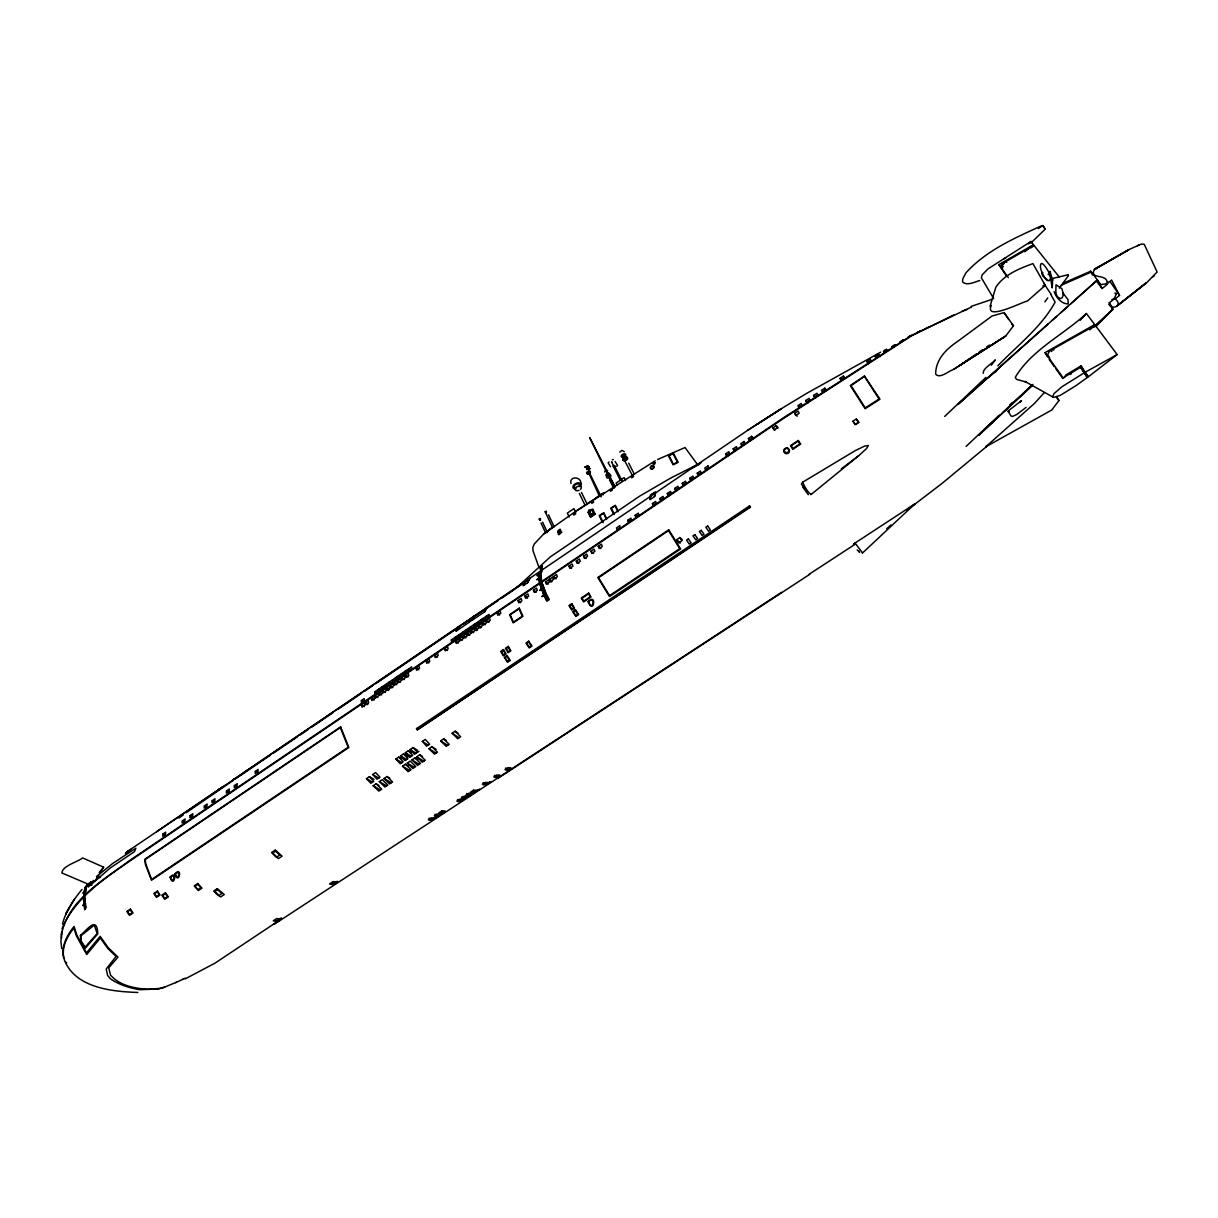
<?xml version="1.0" encoding="UTF-8"?>
<svg xmlns="http://www.w3.org/2000/svg" width="1218" height="1218" viewBox="0 0 1218 1218"><rect width="100%" height="100%" fill="white"/><g stroke="black" fill="none" stroke-linecap="round" stroke-linejoin="round"><path stroke-width="1.5" d="M613.842 465.565C614.192 469.234 615.577 463.419 613.491 466.753L620.19 480.044M559.412 531.505L559.016 532.296L560.189 530.972M1109.08 302.673C1110.496 311.793 1124.077 305.322 1115.14 298.958L1111.958 299.445M255.323 771.39L255.201 773.445L258.003 771.527L258.14 769.471L255.323 771.39L257.637 772.638M61.539 934.008L61.539 938.302M61.676 931.542L60.9 941.514L61.707 948.487M234.419 785.564L234.252 787.635L237.053 785.732L237.221 783.676L234.419 785.564L236.749 786.798M61.494 934.678C67.782 900.011 103.926 879.731 129.961 860.304L783.204 417.972L911.369 335.468L971.431 307.103M226.548 790.908L226.365 792.979L229.167 791.091L229.334 789.005L226.548 790.908L228.893 792.126M212.206 800.637L211.993 802.723L214.779 800.835L214.977 798.749L212.206 800.637L214.566 801.84M204.38 805.935L204.167 808.036L206.938 806.149L207.151 804.063L204.38 805.935L206.756 807.138M190.115 815.603L189.886 817.72L192.642 815.847L192.87 813.746L190.115 815.603L192.505 816.791M182.35 820.871L182.106 822.987L184.862 821.115L185.106 819.014L182.35 820.871L184.74 822.059M612.106 462.033L611.573 461.987M612.959 466.159L614.146 465.55M162.953 834.025L162.679 836.157L165.42 834.3L165.694 832.183L162.953 834.025L165.374 835.183M588.888 467.879L589.131 466.783M589.954 468.458L588.979 470.209M810.838 494.721L858.69 455.715L866.455 448.681L868.404 445.453L864.765 446.016L855.432 450.523L802.738 482.161C803.971 485.662 808.965 494.28 810.67 493.899M552.561 527.592L545.116 511.621L546.44 511.195L546.045 512.961L545.299 511.758M586.558 469.569L587.609 469.219M599.21 495.711L588.842 473.102M604.585 471.96L605.696 470.361L607.645 470.529M613.887 465.504L614.892 465.915L613.552 466.844M623.844 458.851L625.276 460.023M626.646 458.912L626.311 457.922M654.431 496.518L655.025 492.453M591.126 514.194L593.866 513.402L590.73 515.853L589.527 510.57M650.442 499.213L650.914 494.98L653.792 493.168M1026.089 407.375L1016.802 414.485L1012.554 416.404L1010.894 415.932L1008.062 411.045L1021.476 400.692L1019.968 402.244M592.131 510.114L589.451 510.662L589.07 512.321L590.73 515.853M611.725 462.307L613.537 465.931M990.006 306.373L995.822 287.296C1004.058 274.629 1019.283 268.599 1032.925 263.606L1045.272 285.377L1027.368 301.059C1023.607 301.272 984.098 321.887 991.285 305.444M62.483 924.142C65.65 911.049 73.567 899.782 81.941 889.49M61.966 928.908C74.328 898.549 103.941 878.924 129.854 861.004L783.448 418.49L911.597 335.818L953.709 315.051M540.899 573.434L538.752 574.637M541.31 572.445C528.49 582.006 548.831 566.37 539.102 573.769M541.812 571.227L539.604 572.536M542.314 569.994L540.016 571.562M542.421 569.75L541.584 570.283M587.655 469.158L586.695 469.28M527.501 582.661L530.272 577.971M529.632 578.413L527.851 582.554L523.131 585.767L525.856 580.971M523.649 585.279L525.384 581.29M612.273 459.734L613.324 459.551M619.749 452.106L621.926 450.325L624.347 451.741M278.222 921.691L273.426 924.371L275.512 923.457M276.928 922.193L279.029 920.504L215.099 963.088L185.136 978.922M1116.632 293.386L1113.922 299.126L1109.537 302.673L1112.917 309.265L1093.597 327.414M1107.923 282.058L1106.553 284.951L1102.123 288.544L1096.413 281.084M486.85 607.462L484.81 611.68L471.32 620.83L474.411 615.912M484.475 611.771L487.55 606.99M471.838 620.343L473.878 616.262M471.503 617.891L469.341 622.17L455.913 631.289L459.14 626.28M469.021 622.261L472.219 617.404M623.951 459.14L624.819 457.892L626.296 458.044M456.43 630.802L458.577 626.661M1057.498 398.134L1058.99 400.509L1051.728 410.04L985.712 446.839L986.869 445.636M559.884 529.739L559.823 529.586M1064.288 377.626L1065.75 375.037L1081.051 365.872L1088.283 376.804L1117.165 354.56L1095.286 325.343L1049.566 351.028L1047.647 354.514L1049.688 357.925M808.341 494.706L802.738 487.109M74.45 899.082L65.635 914.2L69.198 908.11M1047.754 297.892L1044.831 301.866M103.652 867.17L95.446 880.477L88.594 884.329L61.89 872.956C62.255 865.907 77.236 862.146 82.672 857.944L103.652 867.17L99.206 872.438M588.096 469.265L588.994 467.803M802.738 482.161L801.414 484.094L804.915 488.814M89.949 882.715L88.168 887.069L110.442 867.825L134.437 851.686L135.868 848.215L112.589 863.532L96.496 876.549M85.869 886.795L84.803 888.333L87.437 885.227M86.798 885.425L88.046 883.826M86.782 886.202L85.412 887.694M244.224 772.303L748.872 429.512L781.438 408.639L747.654 430.335M233.369 779.611L232.729 780.236L247.452 770.157M1059.386 288.103L1068.43 275.572L1067.897 274.75L1068.43 275.572M221.828 787.452L126.596 852.082M217.641 790.421L219.773 788.929M1013.467 325.785L1005.794 335.97L953.679 369.358C948.639 370.988 939.717 379.24 935.652 374.139C935.652 359.691 945.96 349.338 957.287 341.664L992.015 316.025L1004.104 312.6L1013.467 325.785L1011.671 324.049M991.33 365.217L995.334 359.889C992.107 363.588 982.317 368.81 983.307 373.378M126.992 851.824L125.469 853.498L130.813 849.403L127.342 851.732M1050.19 279.196C1047.267 285.423 1041.131 271.294 1040.537 268.051C1039.411 255.217 1050.464 273.243 1050.784 277.552M1000.039 366.664L995.715 371.657L987.57 377.9M624.088 458.866L626.006 457.968M417.348 729.826L747.273 508.606L749.572 505.881L750.44 507.13L417.348 729.826L416.51 728.653L749.572 505.881M560.737 530.774L560.006 529.343L560.189 530.393M1080.214 320.273L1086.426 313.513L1094.723 324.597L1089.075 329.088M85.427 887.024L88.762 883.294M85.032 887.602L86.737 885.76M862.344 553.155L914.916 503.871L855.051 543.015L862.314 552.591M1116.693 306.205L1146.062 283.337L1157.1 271.979L1144.204 244.255L1141.205 244.072L1128.69 249.69L1094.312 269.559C1089.075 280.277 1108.015 272.786 1107.162 283.627L1111.608 280.033L1119.525 295.411L1115.14 298.958M1095.819 326.622L1112.917 309.265M1028.525 243.904L1030.991 241.453L1033.443 244.727L1024.78 251.776M1044.663 229.684L1030.778 243.128M999.019 415.353L966.072 446.443M1009.661 404.985L1012.325 402.397M985.895 377.397L944.681 416.434M997.862 365.811C1017.548 345.273 1041.268 327.368 1055.123 302.125L1050.982 294.817M87.133 885.181L88.107 884.268L86.463 886.141M999.719 415.368L979.044 434.78L1032.027 385.954M1002.49 412.78L1031.433 385.604M1096.246 324.78L1112.795 309.25L1111.547 307.819M979.12 434.933L1032.91 384.401M914.916 503.871L909.404 508.058M886.704 528.764L890.906 524.928M1048.119 323.988L957.957 404.452L1097.418 279.988L1090.719 271.233L1062.888 283.337M1052.337 320.212L1056.569 316.452M1060.787 312.676L1067.836 306.388M1070.652 303.876L1097.418 279.988L1102.123 288.544M560.356 530.15L560.128 529.388M1152.639 277.019L1154.314 275.618M1044.298 392.622L1034.447 403.478L985.712 446.839M987.098 446.108L941.849 483.576L906.664 510.449M624.179 456.217C626.92 453.157 619.718 455.517 623.159 456.583M1031.067 247.802L1033.96 245.427L1059.112 276.821M858.69 455.715L841.303 468.884M1117.591 305.551L1146.001 282.941L1116.784 306.099M1089.653 329.819L1095.286 325.343M1086.426 313.513C1063.588 334.752 1031.479 349.855 1015.249 377.413L1016.482 379.346L1026.089 382.026L1025.008 381.462L1053.555 397.403L1060.147 395.439L1076.027 385.619L1087.309 377.504L1080.594 367.257L1063.162 377.9L1045.074 352.626L1094.723 324.597M1042.836 225.528L1045.044 228.893L1042.836 225.528L1038.345 228.588M529.251 578.672L515.519 588.72L550.308 556.9L639.587 496.183L670.479 478.187L701.446 462.475M178.909 818.07L183.294 814.857M186.217 812.726L232.775 780.723M1083.639 370.911L1081.051 365.872M855.051 543.015L853.392 544.187L854.716 544.461M1030.991 241.453L988.102 268.828L982.134 274.872L981.358 277.795L993.644 298.486M976.379 353.981L960.104 365.202L1005.794 335.97L953.679 369.358M979.333 351.941L982.287 349.901M539.604 519.812L540.701 519.858L539.163 518.944L540.442 518.457L539.635 519.416M539.285 519.112L540.076 520.284M576.19 510.981L543.837 533.849L534.337 543.898L532.829 547.552L532.982 550.658L538.995 567.466M595.328 498.329L602.575 493.366L603.306 494.858M560.234 530.622L560.661 531.018M235.927 778.591L270.472 755.114M273.624 752.983L297.177 736.981M300.328 734.85L308.169 729.521M311.321 727.39L333.306 712.454M338.025 709.257L361.579 693.255M364.73 691.124L372.571 685.795M375.723 683.648L460.541 626.052M463.677 623.92L498.238 600.459M501.374 598.327L513.95 589.786M156.635 831.742L522.217 583.803M221.448 787.711L223.001 786.737M223.67 786.28L222.315 787.117M232.973 779.885L235.881 777.997M361.365 700.578L364.258 698.614L364.304 700.578L361.396 702.542L361.365 700.578L363.877 702.177M374.809 691.794L377.717 689.83L377.778 691.794L374.87 693.758L374.809 691.794L377.413 693.484M378.57 689.251L381.478 687.272L381.538 689.236L378.615 691.215L378.57 689.251L381.158 690.941M382.315 686.708L385.238 684.729L385.299 686.678L382.391 688.672L382.315 686.708L384.903 688.398M397.388 676.492L400.311 674.498L400.418 676.447L397.479 678.441L397.388 676.492L399.946 678.198M401.164 673.935L404.102 671.94L404.193 673.889L401.255 675.868L401.164 673.935L403.721 675.655M404.939 671.362L407.878 669.382L407.984 671.316L405.046 673.31L404.939 671.362L407.497 673.097M408.73 668.804L411.669 666.809L411.775 668.743L408.837 670.737L408.73 668.804L411.273 670.524M451.345 639.907L454.314 637.897L454.497 639.785L451.513 641.81L451.345 639.907L453.827 641.703M455.182 637.303L458.151 635.294L458.349 637.181L455.365 639.206L455.182 637.303L457.648 639.1M459.019 634.7L462.003 632.69L462.185 634.578L459.201 636.603L459.019 634.7L461.485 636.512M465.839 630.071L466.052 631.975L463.053 633.999L462.855 632.096L465.839 630.071L468.306 631.883M469.691 627.468L469.904 629.356L466.905 631.381L466.707 629.493L469.691 627.468L472.158 629.28M470.559 626.874L473.543 624.849L473.756 626.737L470.772 628.762L470.559 626.874L473.01 628.701M474.411 624.271L477.41 622.231L477.623 624.118L474.624 626.143L474.411 624.271L476.862 626.098M482.13 619.033L485.145 616.993L485.373 618.866L482.358 620.906L482.13 619.033L484.581 620.875M485.997 616.399L489.012 614.374L489.24 616.247L486.241 618.287L485.997 616.399L488.433 618.257M627.803 520.269L630.924 518.152L631.396 519.903L628.275 522.02L627.803 520.269L630.01 522.339M635.187 515.26L638.308 513.143L638.795 514.894L635.659 517.011L635.187 515.26L637.379 517.346M652.452 503.552L655.604 501.42L656.121 503.156L652.97 505.287L652.452 503.552L654.629 505.653M659.882 498.512L663.034 496.381L663.566 498.101L660.415 500.248L659.882 498.512L662.044 500.628M667.327 493.473L670.494 491.326L671.042 493.046L667.875 495.178L667.327 493.473L669.474 495.589M674.802 488.403L677.954 486.256L678.517 487.976L675.351 490.123L674.802 488.403L676.934 490.549M682.278 483.333L685.445 481.186L686.008 482.891L682.841 485.038L682.278 483.333L684.394 485.48M689.769 478.263L692.951 476.101L693.529 477.806L690.347 479.953L689.769 478.263L691.885 480.425M697.275 473.163L700.457 471.001L701.05 472.691L697.868 474.853L697.275 473.163L699.376 475.34M725.639 453.933L728.836 451.771L729.491 453.431L726.278 455.608L725.639 453.933L727.679 456.156M733.206 448.803L736.433 446.625L737.088 448.27L733.86 450.462L733.206 448.803L735.261 451.025M751.658 436.318L752.343 437.962L749.1 440.14L748.415 438.495L751.658 436.318L753.668 438.571M364.349 702.877L364.898 705.192L361.99 707.156L361.426 704.841L364.349 702.877L367.197 704.674M365.187 702.299L368.095 700.335L368.658 702.649L365.75 704.613L365.187 702.299L368.034 704.111M371.246 698.188L374.17 696.224L374.733 698.523L371.81 700.502L371.246 698.295L374.078 700.015M375.007 695.645L377.93 693.666L378.509 695.98L375.586 697.96L375.007 695.645L377.839 697.472M378.768 693.103L381.706 691.108L382.285 693.423L379.346 695.402L378.783 693.209L381.599 694.93M385.467 688.566L386.06 690.865L383.122 692.844L382.543 690.545L385.467 688.566L388.283 690.393M389.258 686.115L389.836 688.307L386.898 690.286L386.319 687.987L389.242 686.008L392.059 687.85M390.095 685.429L393.033 683.435L393.627 685.749L390.689 687.728L390.095 685.536L392.896 687.272M393.871 682.872L396.809 680.877L397.418 683.176L394.465 685.171L393.871 682.872L396.672 684.714M397.662 680.299L400.6 678.304L401.209 680.603L398.256 682.598L397.662 680.405L400.448 682.156M401.453 677.741L404.391 675.746L405 678.045L402.062 680.04L401.453 677.741L404.239 679.598M405.244 675.168L408.182 673.173L408.806 675.472L405.853 677.467L405.244 675.274L408.03 677.041M415.932 667.921L418.885 665.926L419.525 668.21L416.556 670.22L415.947 668.027L418.703 669.809M426.133 661.009L429.101 658.999L429.741 661.283L426.772 663.292L426.133 661.009L428.888 662.912M434.552 655.314L437.521 653.29L438.175 655.573L435.207 657.583L434.552 655.314L437.292 657.233M444.509 648.57L447.493 646.545L448.163 648.829L445.179 650.838L444.524 648.661L447.234 650.503M455.547 641.094L458.531 639.069L459.216 641.338L456.217 643.363L455.547 641.201L458.242 643.043M459.399 638.476L462.383 636.451L463.068 638.719L460.084 640.744L459.399 638.582L462.094 640.44M463.251 635.872L466.25 633.847L466.936 636.101L463.936 638.141L463.251 635.872L465.931 637.836M467.103 633.253L470.102 631.229L470.803 633.482L467.803 635.522L467.103 633.253L469.783 635.233M473.969 628.61L474.685 630.863L471.671 632.903L470.97 630.635L473.969 628.61L476.649 630.589M477.852 625.976L478.552 628.244L475.553 630.285L474.837 628.016L477.852 625.976L480.501 627.97M478.72 625.397L481.719 623.357L482.435 625.61L479.42 627.651L478.72 625.397L481.369 627.392M482.587 622.763L485.601 620.723L486.317 622.977L483.302 625.032L482.587 622.763L485.251 624.773M486.469 620.145L489.484 618.105L490.215 620.358L487.185 622.398L486.484 620.236L489.118 622.139M497.066 612.959L500.08 610.918L500.826 613.172L497.797 615.212L497.066 613.065L499.684 614.983M518.046 600.581L521.091 598.525L521.883 600.794L518.838 602.849L518.046 600.581L520.756 602.727M524.836 595.983L527.896 593.912L528.688 596.181L525.643 598.236L524.836 595.983L527.546 598.145M533.454 590.151L536.514 588.081L537.336 590.334L534.276 592.405L533.454 590.151L536.148 592.313M548.602 579.89L549.425 582.143L546.364 584.214L545.527 581.976L548.602 579.89L551.267 582.097M549.485 579.296L552.561 577.21L553.398 579.464L550.323 581.534L549.485 579.296L552.15 581.488M553.444 576.616L556.519 574.531L557.357 576.769L554.281 578.854L553.444 576.616L556.093 578.824M568.989 566.081L572.079 563.995L572.947 566.233L569.857 568.319L568.989 566.081L571.623 568.319M576.281 561.148L579.372 559.047L580.255 561.285L577.149 563.371L576.281 561.148L578.9 563.386M583.589 556.2L586.695 554.099L587.578 556.321L584.473 558.423L583.589 556.2L586.193 558.453M590.913 551.236L594.019 549.135L594.917 551.358L591.811 553.459L590.913 551.236L593.501 553.505M598.251 546.273L601.357 544.157L602.271 546.38L599.149 548.496L598.251 546.273L600.824 548.557M126.063 852.965L130.037 849.844M986.58 347.008L989.442 345.075M776.262 425.706L777.404 427.822L774.13 430.03L772.988 427.914L776.262 425.706L778.135 427.899M794.684 413.344L797.988 411.136L799.16 413.252L795.856 415.445L794.684 413.344L797.12 416.251M679.903 537.564L681.882 540.746L678.685 542.893L676.706 539.711L679.903 537.564L682.247 539.818M369.404 776.688L373.774 781.332L370.851 783.281L366.466 778.637L369.404 776.688L373.972 779.353M372.647 774.526L375.586 772.562L379.955 777.221L377.032 779.17L372.647 774.526L378.722 778.089M398.819 757.078L403.173 761.768L400.22 763.732L395.865 759.042L398.819 757.078L401.818 758.905M403.554 753.912L407.908 758.616L404.955 760.595L400.6 755.891L403.554 753.912L408.045 756.683M408.304 750.745L412.658 755.464L409.705 757.429L405.35 752.724L408.304 750.745L411.288 752.602M419.007 751.293L414.44 754.277L410.101 749.557L413.054 747.578L417.515 750.364M422.311 741.427L425.28 739.433L429.619 744.183L426.65 746.162L422.311 741.427L428.218 745.172M589.847 468.519L587.807 467.56M843.358 376.149L844.135 377.626L840.801 379.849L840.024 378.372L843.358 376.149L845.033 378.341M852.905 421.215L856.3 419.007L858.964 422.372L855.615 424.625L852.905 421.215L855.066 424.473L858.462 422.265L856.3 419.007M376.088 783.783L381.721 789.142L378.798 791.091L373.165 785.732L376.088 783.783L378.965 785.458M379.331 781.636L382.269 779.672L387.887 785.062L384.949 786.995L379.331 781.636L386.532 785.838M386.974 776.551L392.577 781.941L389.653 783.89L384.035 778.5L386.974 776.551L389.836 778.241M405.472 764.249L411.06 769.685L408.106 771.633L402.519 766.213L405.472 764.249L408.304 765.97M407.254 763.062L410.207 761.098L415.78 766.548L412.841 768.497L407.254 763.062L414.333 767.386M414.957 757.946L420.514 763.397L417.561 765.361L411.989 759.91L414.957 757.946L417.774 759.697M419.708 754.795L425.265 760.26L422.296 762.224L416.739 756.759L419.708 754.795L422.509 756.545M431.903 746.68L437.445 752.176L434.476 754.14L428.934 748.659L431.903 746.68L436.09 749.329M443.656 738.869L449.168 744.381L446.199 746.36L440.672 740.849L443.656 738.869L446.427 740.651M455.151 731.211L460.663 736.768L457.679 738.747L452.167 733.206L455.151 731.211L457.907 733.023M334.082 883.674L337.645 881.345L334.295 882.274L331.524 884.101L334.082 883.568L331.783 884.542L329.576 883.933L333.138 881.588L335.346 882.197M431.72 819.699L434.552 817.841L431.172 817.902L428.34 819.76L429.893 820.308L431.72 819.699L429.041 818.146M437.688 815.801L440.52 813.944L437.171 813.974L434.324 815.832L435.877 816.395L437.688 815.801L435.009 814.233M460.099 801.124L462.947 799.252L459.688 799.221L456.826 801.094L458.349 801.688L460.099 801.124L457.466 799.526M464.667 798.125L467.529 796.252L464.271 796.222L461.409 798.095L462.931 798.688L464.667 798.125L462.048 796.526M469.25 795.126L472.112 793.253L468.884 793.207L466.007 795.08L467.514 795.674L469.25 795.126L466.631 793.527M485.617 784.422L488.494 782.535L485.327 782.443L482.435 784.331L483.927 784.94L485.617 784.422L483.028 782.778M496.959 776.993L499.837 775.105L496.716 774.983L493.823 776.871L495.3 777.495L496.959 776.993L494.386 775.333M508.058 769.73L510.951 767.827L507.86 767.675L504.968 769.578L506.429 770.202L508.058 769.73L505.5 768.056M278.602 921.432L781.499 592.344M809.285 574.165L854.488 544.674M497.797 778.439L809.787 574.302M805.722 400.524L809.041 398.362L809.818 399.93L806.483 402.092L805.722 400.524L807.869 403.143M604.174 492.803L576.51 510.814L655.177 460.8M593.79 515.107L590.715 517.102L588.111 512.123L593.227 509.672M595.328 514.103L590.197 516.569L589.542 515.184M758.19 423.544L759.286 422.829M767.203 417.759L766.183 418.413M590.197 516.569L594.826 513.57L592.724 509.139L588.583 510.312L590.684 514.833L594.841 513.646M756.896 424.382L781.438 408.639M813.609 395.439L816.943 393.292L817.72 394.83L814.37 397.007L813.609 395.439L815.634 397.966M824.83 388.177L821.48 390.339L822.257 391.876L825.606 389.699L824.83 388.177L826.717 390.567M1095.941 268.234L1094.358 269.543L1128.69 249.812L1095.941 268.234L1096.976 268.569M866.744 361.152L870.154 359.005L870.946 360.391L867.536 362.553L866.744 361.152L868.647 363.695M1004.165 258.795L1005.581 257.927M1006.129 275.557L998.882 264.611L1033.443 244.727M780.418 409.233L806.544 393.444L880.644 352.154M1084.522 372.632L1061.852 386.806L1053.92 393.719L1052.641 396.916M1085.543 372.023L1117.165 354.56M878.315 354.073L874.828 356.128L875.605 357.468L878.985 355.275L878.33 354.149L880.172 356.615M588.873 473.3C591.461 469.478 584.198 474.35 589.603 473.193L601.266 496.837M910.394 335.863L908.065 337.188L911.323 335.376M1033.96 245.427L1002.338 263.499L1001.089 265.966L1002.566 268.462M691.367 468.58L699.634 464.134M218.661 789.614L219.514 789.097M233.993 779.2L234.952 778.637M1137.536 245.716L1139.469 244.742M182.867 979.318L175.62 982.652M182.609 979.363L185.364 978.145M657.583 459.536L685.018 447.539L697.823 464.987M747.273 508.606L750.44 507.145M1060.65 285.545L1091.419 271.949M1041.923 225.619C1014.807 237.997 985.804 250.588 965.63 273.213C964.686 276.09 961.733 278.876 962.692 282.119C967.259 286.108 974.918 281.784 979.805 280.521M176.473 982.226L162.009 988.194L148.078 989.336L141.532 988.711A80.16 39.387 -17.2 0 1 113.7 978.237L110.549 975.176L108.722 967.868L117.994 957.089L108.372 947.878L100.165 936.337L86.448 952.826L76.947 935.363L74.039 926.441C67.066 935.257 60.748 946.584 63.793 958.155M1042.836 272.436L1041.74 273.365L1042.76 275.923L1048.013 280.414M164.902 986.961L158.66 988.955L139.72 989.701A110.823 54.932 -17.4 0 1 110.305 978.663L107.626 975.511L106.21 969.026L116.091 956.389L107.702 948.35L100.363 938.012L86.737 954.531L76.414 935.881L73.841 927.949C67.614 936.124 61.798 946.066 63.625 956.739M625.473 459.567L623.966 459.536M971.172 306.373L992.685 299.156M1009.113 411.471L1007.925 411.593M962.25 311.047L967.062 309.479M588.248 465.946L584.579 467.027L586.437 467.636M591.187 514.103L593.882 513.326L592.207 509.794L593.805 513.646M1043.659 283.109L1051.119 294.345M416.495 728.653L419.159 727.999M1051.164 278.785L1067.897 274.811M1042.867 285.956L1045.272 285.377M560.173 530.987L559.884 531.55M609.03 461.942L608.193 462.84L610.446 466.692M1107.162 283.627L1100.767 284.631L1096.824 279.485M96.694 877.904L100.424 877.417M616.704 466.296L617.556 465.398L615.075 461.47M1090.612 271.233L1092.516 275.04M586.33 467.712L587.594 467.621M137.817 992.457C111.721 991.574 75.501 987.935 64.387 960.073M586.878 465.976L589.025 466.859M558.651 532.022L558.255 532.814L558.666 532.007M589.862 511.545L589.482 513.204M590.319 514.97L590.7 513.311M275.984 921.067L281.541 918.067L275.603 921.326L273.289 920.793L276.806 918.494L279.105 919.027M373.165 785.732L380.381 789.919M366.466 778.637L372.571 782.2M384.035 778.5L391.206 782.732M402.519 766.213L409.613 770.522M395.865 759.042L401.864 762.696M400.6 755.891L406.584 759.56M411.989 759.91L419.053 764.265M405.35 752.724L411.319 756.408M416.739 756.759L423.773 761.128M410.101 749.557L416.054 753.257M361.426 704.841L364.289 706.638M428.934 748.659L435.922 753.059M440.672 740.849L447.615 745.309M452.167 733.206L459.064 737.712M382.543 690.545L385.36 692.372M386.319 687.987L389.121 689.83M1048.104 274.187L1049.307 275.055M462.855 632.096L465.322 633.908M470.97 630.635L473.65 632.614M466.707 629.493L469.174 631.305M474.837 628.016L477.502 629.995M1058.99 400.509L1057.863 399.291M545.527 581.976L548.207 584.168M676.706 539.711L680.223 543.091M65.681 961.915L66.701 962.936M588.111 512.123L590.715 517.102M413.054 747.578L417.409 752.298M748.415 438.495L750.44 440.749M1062.812 292.914L1067.988 299.537L1068.216 303.937C1061.685 304.104 1056.052 297.481 1054.133 291.574M772.988 427.914L774.876 430.091M1050.616 276.242L1051.271 277.065M925.497 328.632L929.212 326.85M840.024 378.372L841.729 380.564M1119.525 295.411L1110.557 282.241M1108.959 304.409L1110.679 306.692M1057.605 398.971L1056.478 397.388M1083.853 370.744L1088.283 376.804M1087.309 377.504L1080.594 367.257M998.882 264.611L1008.306 277.597M1049.216 359.569L1051.027 362.066M1062.888 378.57L1055.671 368.536M1051.926 363.329L1054.362 366.725M857.183 549.881L859.68 552.47M588.416 473.756L589.603 473.193M1004.104 312.6L1008.687 319.466M874.067 391.374L879.137 398.986L865.252 407.878L850.986 385.573L864.536 376.423L873.976 391.237M1045.074 352.626L1047.571 356.798M858.857 550.901L859.345 551.784M628.701 463.16L634.441 474.396M625.534 480.334L624.164 477.593L616.11 483.104L617.145 485.206M632.34 475.385L623.799 459.11M614.679 466.311L622.2 481.14M614.618 485.906L589.679 437.627L614.222 488.159M611.01 479.237L615.029 487.261M609.518 479.938L613.537 487.961M580.956 484.064C581.625 476.101 568.836 475.857 571.014 483.531M581.458 492.407L587.274 504.374M579.326 493.412L585.127 505.394M618.318 511.469L615.318 505.257L610.736 508.18L613.75 514.468M617.846 511.697L615.06 505.896L611.329 508.256L614.116 514.072M1052.337 278.678L1052.946 279.957M575.794 512.489L573.937 508.606L567.344 513.113L569.202 516.995M606.808 518.975L603.808 512.656L599.256 515.595L602.286 522.02M606.183 518.838L603.549 513.296L599.865 515.671L603.169 522.705M548.572 514.833L554.175 526.831M542.604 522.172L547.384 532.479M540.99 522.918L545.771 533.24M63.534 957.287L64.463 959.601M542.467 568.501C537.884 574.881 545.07 563.675 540.487 570.054M607.34 476.162A2.025 1.248 -26.8 0 1 606.016 474.898A2.025 1.248 -26.8 0 1 608.345 473.3A2.025 1.248 -26.8 0 1 609.67 474.563M608.132 478.111A2.314 1.431 -26.7 0 1 606.838 476.238A2.314 1.431 -26.7 0 1 610.248 474.959A2.314 1.431 -26.7 0 1 609.776 477.502M625.26 460.678A2.482 1.538 -27.3 0 1 623.129 459.064A2.482 1.538 -27.3 0 1 626.798 457.344A2.482 1.538 -27.3 0 1 626.417 460.145M625.717 460.16A2.482 1.538 -27.3 0 1 622.84 459.232A2.482 1.538 -27.3 0 1 626.143 456.963A2.482 1.538 -27.3 0 1 626.752 459.445M622.9 457.329A2.482 1.538 -27.3 0 1 621.652 455.136A2.482 1.538 -27.3 0 1 625.428 454.086A2.482 1.538 -27.3 0 1 624.088 456.994M575.977 488.981A4.354 2.695 -26 0 1 573.145 486.012A4.354 2.695 -26 0 1 578.702 482.83A4.354 2.695 -26 0 1 580.56 486.347M575.642 487.976A2.938 1.812 -26 0 1 574.729 485.434A2.938 1.812 -26 0 1 578.763 483.942A2.938 1.812 -26 0 1 578.961 486.728M579.052 490.306A3.319 2.055 -26 0 1 575.109 489.103A3.319 2.055 -26 0 1 579.524 486.073A3.319 2.055 -26 0 1 580.438 489.347M1051.423 351.5A3.121 1.72 -34.8 0 1 1051.956 350.936M1053.311 350.038A3.121 1.72 -34.8 0 1 1054.027 349.779M1069.967 374.489A3.167 1.705 -34.5 0 1 1071.414 373.819M1002.916 266.498A3.03 1.766 -36.1 0 1 1002.46 266.3M1002.018 264.976A3.03 1.766 -36.1 0 1 1004.074 262.525A3.03 1.766 -36.1 0 1 1006.814 262.235M1002.962 267.001A3.03 1.766 -36.1 0 1 1002.49 266.209M1002.734 265.082A3.03 1.766 -36.1 0 1 1003.114 264.489M1003.632 263.925A3.03 1.766 -36.1 0 1 1004.241 263.438M1115.018 292.853A3.776 2.938 -27.6 0 1 1115.14 293.629M93.162 880.401A1.583 1.096 -63.2 0 1 91.137 882.532M560.554 532.388C561.376 535.646 558.392 531.581 560.554 532.388M1049.52 272.527L1052.23 287.874L1052.519 283.489A6.41 0.853 85 0 1 1052.504 280.353L1050.053 271.355L1049.52 272.527M558.225 530.926L557.829 531.992L558.225 530.987M788.899 450.584L787.315 453.081L784.27 451.452A2.39 2.086 -43 0 1 788.092 448.863L788.899 450.584M789.462 450.553C789.98 454.055 784.605 454.938 783.753 451.65A2.969 2.588 -43 0 1 788.488 448.452L789.462 450.553M588.081 601.631C593.501 615.821 597.262 592.237 588.081 601.631M588.614 601.768C593.014 613.233 596.013 594.217 588.614 601.768M170.094 877.097C173.961 889.673 178.132 868.51 170.094 877.097M170.566 877.264C173.23 886.171 176.382 871.342 170.566 877.264M174.95 873.839C178.833 886.43 183.005 865.237 174.95 873.839M175.422 874.006C178.087 882.913 181.238 868.069 175.422 874.006M1063.375 294.314L1062.309 297.634L1060.482 298.577C1054.286 296.644 1056.143 289.61 1055.991 284.753L1061.959 288.712L1063.375 294.314M83.342 898.321L83.418 899.234L84.91 896.752L83.342 898.321M85.26 894.362L83.57 896.631L85.26 894.362M85.427 893.159L83.737 895.443L85.427 893.159M85.595 891.972L83.905 894.24L85.595 891.972M85.747 890.784L84.072 893.053L85.747 890.784M85.915 889.597L83.098 893.053L85.915 889.597M86.082 888.409L84.392 890.678L86.082 888.409M86.25 887.222L84.56 889.49L86.25 887.222M561.254 531.703C563.097 533.438 560.371 531.383 561.27 531.642M655.619 492.848L654.842 496.365L649.955 499.684L650.397 495.026L655.451 491.95L655.619 492.848M558.56 533.119C557.342 536.605 561.361 533.332 558.56 533.119M540.807 573.678L538.341 575.627L540.792 573.678M80.434 935.287L80.753 941.27L85.306 948.259L97.79 933.856C97.09 915.068 87.102 930.08 80.434 935.287M80.769 935.911L81.088 940.859L85.077 947.178L97.151 933.536L94.288 925.117L80.769 935.911M84.088 899.128L83.57 900.559L85.032 898.184L84.088 899.128M84.225 900.452L83.707 901.899L85.184 899.523L84.225 900.452M84.362 901.655L83.844 903.101L85.306 900.726L84.362 901.655M84.514 902.995L82.87 905.644L85.458 902.051L84.514 902.995M84.651 904.335L84.133 905.781L85.595 903.391L84.651 904.335M84.803 905.659L84.286 907.121L85.747 904.73L84.803 905.659M84.956 906.999L84.423 908.461L85.899 906.07L84.956 906.999M85.093 908.339L84.575 909.8L86.052 907.41L85.093 908.339M542.101 565.974L540.335 568.288L542.101 565.974M542.314 566.812L540.411 569.171L542.314 566.812M903.314 339.883L899.843 342.151L903.254 339.944M544.141 533.606L553.49 526.557L544.141 533.606M894.986 344.633L891.713 347.206L894.986 344.633M886.674 349.383C881.299 350.921 883.4 353.981 887.024 350.129L886.613 349.429M575.216 512.885L573.434 514.103L573.861 515.077L575.642 513.859L575.216 512.885M799.83 443.87L792.948 448.529L791.213 445.803L798.11 441.144L799.83 443.87M800.637 444.052L792.811 449.366L790.482 445.681L798.323 440.398L800.637 444.052M558.59 530.332C558.407 532.251 560.417 529.556 558.59 530.332M540.609 574.363L538.386 576.495L540.609 574.363M540.777 575.338L538.569 577.484L540.777 575.338M540.959 576.312L537.001 579.646L540.959 576.312M541.127 577.286L538.904 579.448L541.127 577.286M541.31 578.261L539.087 580.423L541.31 578.261M388.999 682.171L386.076 684.151L386.152 686.115L389.075 684.135L388.999 682.171M392.775 679.614L389.851 681.608L389.927 683.557L392.851 681.578L392.775 679.614M396.535 677.071L393.612 679.05L393.703 680.999L396.626 679.005L396.535 677.071M481.277 619.612L478.278 621.652L478.491 623.525L481.491 621.5L481.277 619.612M619.642 525.811L616.521 527.912L616.978 529.678L620.099 527.561L619.642 525.811M707.993 465.9L704.796 468.062L705.405 469.752L708.602 467.59L707.993 465.9M744.031 441.464L740.803 443.656L741.473 445.301L744.7 443.108L744.031 441.464M541.477 579.25L539.254 581.412L541.477 579.25M541.66 580.225L539.437 582.402L541.66 580.225M542.01 582.204L539.879 584.533L542.01 582.204M542.391 583.452L540.32 585.751L542.391 583.452M542.832 584.655L540.762 586.954L542.832 584.655M543.228 585.751L541.157 588.05L543.228 585.751M543.67 586.969L539.848 590.456L543.67 586.969M544.111 588.172L542.04 590.486L544.111 588.172M340.644 726.872L144.775 859.345L145.414 864.384L151.504 880.203L348.866 747.471L340.644 726.872M340.324 727.542L145.216 859.466L145.81 864.125L151.641 879.457L348.165 747.243L340.324 727.542M544.568 589.39L542.482 591.704L544.568 589.39M519.31 608.147L509.626 614.694L513.22 622.87L522.948 616.308L519.31 608.147M545.009 590.608L542.923 592.922L545.009 590.608M519.005 608.802L510.19 614.755L513.448 622.139L522.294 616.171L519.005 608.802M864.43 376.027L850.316 385.573L865.115 408.715L879.99 399.215L864.43 376.027M545.451 591.826L543.38 594.14L545.451 591.826M545.908 593.044L542.071 596.561L545.908 593.044M546.486 594.384L544.141 595.967L544.583 596.835L546.928 595.252L546.486 594.384M547.232 595.846L544.888 597.429L545.329 598.297L547.674 596.713L547.232 595.846M547.978 597.307L545.634 598.906L546.075 599.774L548.42 598.19L547.978 597.307M548.724 598.784L546.38 600.367L546.821 601.235L549.166 599.652L548.724 598.784M668.712 529.8L597.794 577.515L609.502 596.546L680.634 548.937L668.712 529.8M668.56 530.622L598.54 577.728L609.533 595.632L679.766 548.633L668.56 530.622M503.491 649.575L500.72 651.447L503.339 655.847L506.109 653.99L503.491 649.575M508.256 646.393L505.485 648.25L508.104 652.665L510.875 650.793L508.256 646.393M571.79 603.656L568.958 605.544L571.638 609.974L574.47 608.087L571.79 603.656M503.354 650.382L501.466 651.645L503.476 655.056L505.379 653.777L503.354 650.382M508.119 647.184L506.216 648.463L508.241 651.858L510.144 650.595L508.119 647.184M571.653 604.448L569.719 605.757L571.775 609.167L573.724 607.873L571.653 604.448M588.659 593.075L581.245 598.053L583.62 601.951L591.034 596.972L588.659 593.075M588.522 593.882L582.006 598.251L583.757 601.144L590.273 596.759L588.522 593.882M507.053 655.573L504.282 657.431L507.495 662.288L510.281 660.43L507.053 655.573M528.749 641.186L525.948 643.058L529.206 647.946L532.007 646.073L528.749 641.186M575.429 609.67L572.597 611.558L575.855 616.46L578.687 614.572L575.429 609.67M506.916 656.365L505.013 657.644L507.51 661.404L509.413 660.141L506.916 656.365M575.292 610.477L573.358 611.771L575.87 615.562L577.819 614.268L575.292 610.477M528.597 641.977L526.694 643.256L529.221 647.062L531.139 645.768L528.597 641.977M157.427 891.119L153.849 893.51L156.498 897.392L160.06 895.002L157.427 891.119M157.289 891.88L154.519 893.738L156.483 896.57L159.253 894.712L157.289 891.88M688.383 538.904L686.556 540.137L689.297 544.081L691.124 542.847L688.383 538.904M694.823 534.595L692.996 535.829L695.737 539.772L697.564 538.539L694.823 534.595M701.218 530.317L699.391 531.535L702.131 535.494L703.974 534.26L701.218 530.317M707.658 525.993L705.831 527.227L708.571 531.185L710.414 529.952L707.658 525.993M165.42 892.84L161.842 895.23L164.795 899.249L168.373 896.859L165.42 892.84M165.435 893.662L162.649 895.519L164.78 898.427L167.566 896.57L165.435 893.662M197.758 883.507L194.164 885.912L198.397 890.525L201.99 888.12L197.758 883.507M197.773 884.329L194.971 886.202L198.062 889.566L200.879 887.694L197.773 884.329M130.417 909.13L126.855 911.506L129.489 915.373L133.051 913.013L130.417 909.13M130.296 909.892L127.509 911.734L129.473 914.551L132.244 912.708L130.296 909.892M217.276 888.653L213.668 891.058L217.824 895.108L220.671 896.92L224.279 894.53L217.276 888.653M275.238 850.118L271.568 852.554L275.679 856.696L278.465 858.583L282.134 856.147L275.238 850.118M217.596 889.627L214.779 891.485L219.073 895.382L221.874 893.525L217.596 889.627M275.542 851.108L272.68 852.996L276.912 856.985L279.775 855.082L275.542 851.108M799.921 406.37L798.643 407.223L797.897 405.64L801.2 403.478L801.962 405.046L799.921 406.37M441.738 810.975L438.891 812.848L440.429 813.411L445.072 810.96L441.738 810.975M473.482 790.193L470.605 792.065L472.112 792.674L476.695 790.254L473.482 790.193M435.709 817.461L432.877 819.318L437.871 816.745L435.709 817.461M441.662 813.563L438.83 815.421L443.824 812.848L441.662 813.563M464.058 798.901L461.211 800.774L466.159 798.232L464.058 798.901M468.625 795.917L465.778 797.775L470.711 795.263L468.625 795.917M473.208 792.918L470.346 794.791L475.279 792.263L473.208 792.918M477.791 789.919L474.929 791.791L479.846 789.279L477.791 789.919M489.56 782.215L486.698 784.087L491.585 781.591L489.56 782.215M593.166 501.192L591.324 502.379L591.765 503.354L593.592 502.166L593.166 501.192M611.923 489.118L610.066 490.291L610.507 491.265L612.365 490.093L611.923 489.118M633.116 475.659L631.244 476.832L631.716 477.806L633.588 476.634L633.116 475.659M654.858 462.581C650.047 464.225 656.274 465.428 654.858 462.581M673.326 453.035L668.332 455.593L673.112 464.834L678.167 462.307L673.326 453.035M673.021 453.629L668.971 455.699L673.402 464.225L677.497 462.185L673.021 453.629M920.427 331.037L916.712 332.818L920.427 331.037M91.548 885.258L90.665 881.665L91.563 885.258M588.05 473.954A2.025 1.264 -26.4 0 0 590.365 471.671A2.025 1.264 -26.4 0 0 587.198 471.96A2.025 1.264 -26.4 0 0 588.05 473.954M651.965 468.625A1.553 1.188 -34.3 0 0 653.503 466.555A1.553 1.188 -34.3 0 0 651.021 466.799A1.553 1.188 -34.3 0 0 651.965 468.625M651.904 469.082A2.071 1.583 -34.3 0 0 653.944 466.296A2.071 1.583 -34.3 0 0 650.64 466.631A2.071 1.583 -34.3 0 0 651.904 469.082"/></g></svg>
